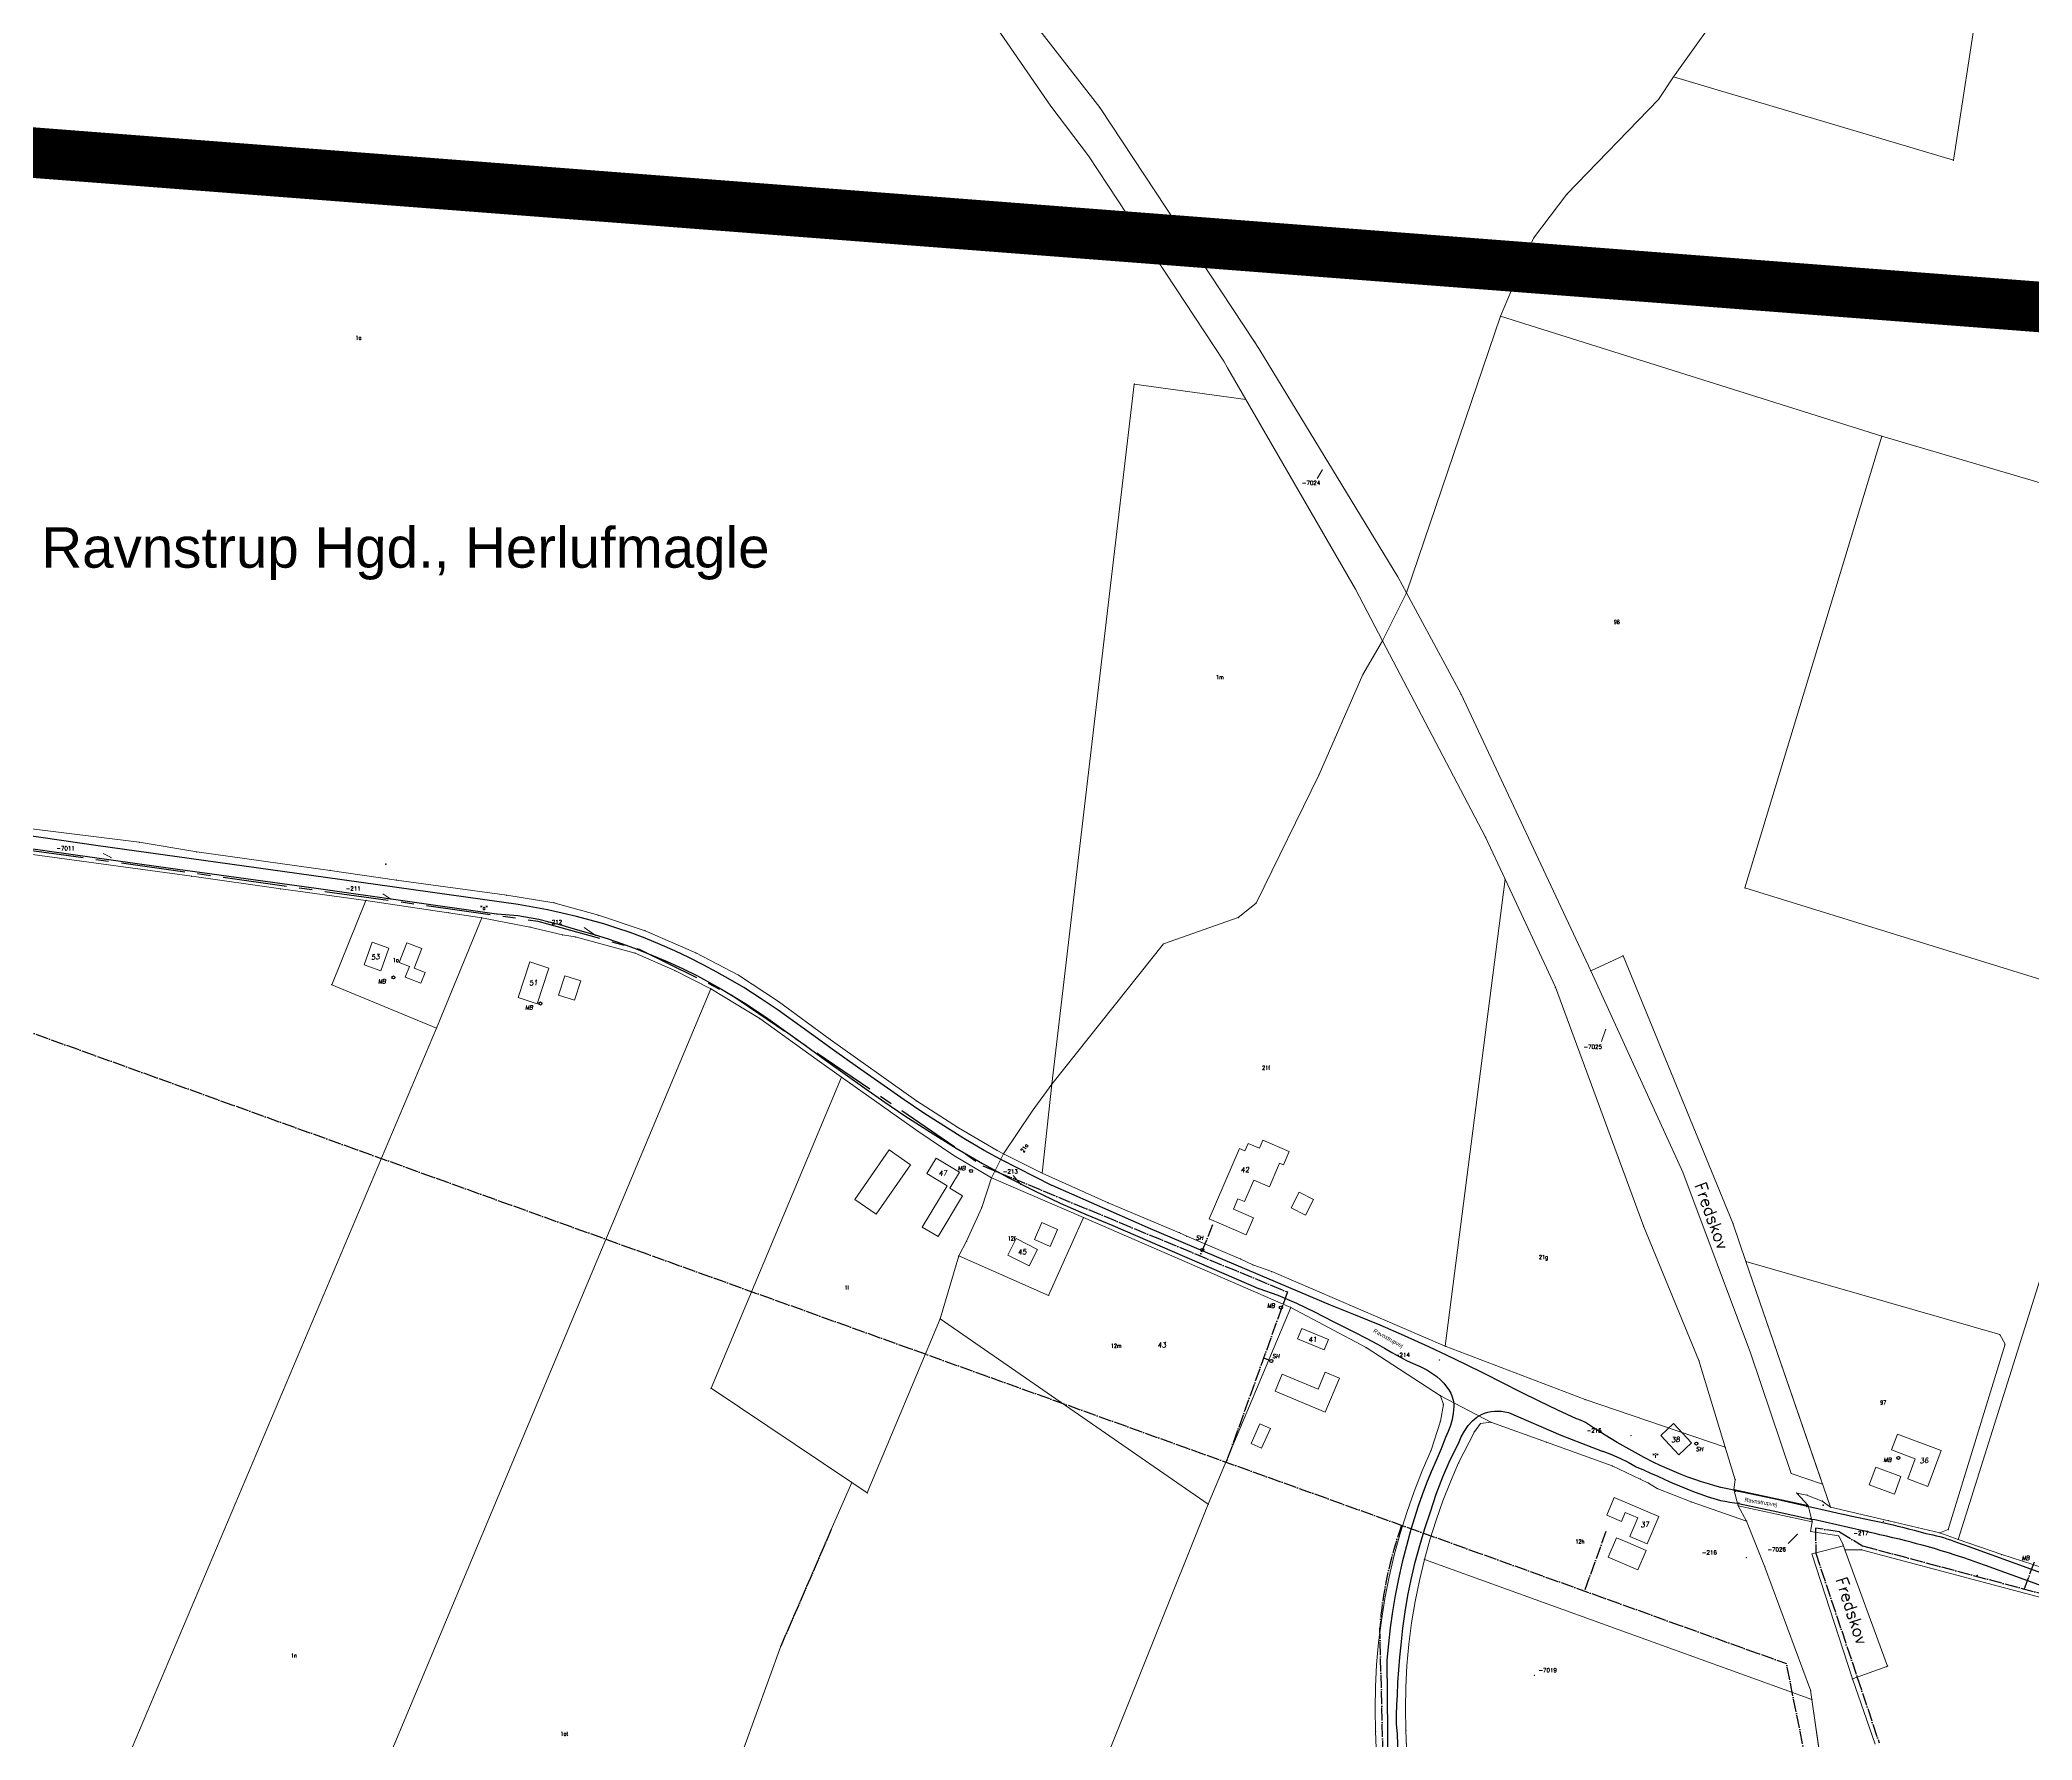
# Model space of a CAD drawing. Header units: millimetres. Extents: x 672113 to 680957, y 6130092 to 6137781.
# Drawn here: x 673196 to 674182, y 6133718 to 6134560 of the extents above; entities that cross this region are included whole.
import ezdxf

# ---------------------------------------------------------------- set-up
doc = ezdxf.new("R2010")
doc.units = ezdxf.units.MM
doc.header["$LTSCALE"] = 0.5
doc.linetypes.add('CENTERX2', pattern=[101.6, 63.5, -12.7, 12.7, -12.7])
doc.linetypes.add('VVS3', pattern=[16, 12.8, -1.6, 0, -1.6])
for name, color, linetype, lineweight in [('ADMN_GR', 1, 'Continuous', 5), ('bygning', 1, 'Continuous', 5), ('FREDSKOV', 1, 'Continuous', 5), ('FRSKOV_L', 1, 'Continuous', 5), ('MILJOE', 1, 'Continuous', 5), ('OPTAGETVEJ', 1, 'Continuous', 5), ('skel', 142, 'Continuous', 5), ('SKELKREDS', 1, 'Continuous', 5), ('SKELPKT', 1, 'Continuous', 5), ('SKOV_TEKST', 1, 'Continuous', 5), ('SL-Målebrønd', 70, 'Continuous', 30)]:
    doc.layers.add(name, color=color, linetype=linetype, lineweight=lineweight)
for name, color, linetype, lineweight, plot in [('FIKS_PILE', 9, 'Continuous', 5, False), ('FIKS_TEKST', 6, 'Continuous', 5, False), ('FIKSPUNKT', 1, 'Continuous', 5, False)]:
    doc.layers.add(name, color=color, linetype=linetype, lineweight=lineweight, plot=plot)
for name, color, linetype in [('Forsyningsområde', 100, 'Continuous'), ('Husnr', 3, 'Continuous'), ('MATRNR', 12, 'Continuous'), ('SL-Hovedvandledninger', 6, 'CENTERX2'), ('Spildevand', 2, 'Continuous'), ('Tekst-stor', 7, 'Continuous'), ('TF_V_---_Stikledning', 150, 'VVS3'), ('TF_V_---_Tekst', 1, 'Continuous'), ('Vej', 7, 'Continuous'), ('Vejnavn', 9, 'Continuous')]:
    doc.layers.add(name, color=color, linetype=linetype)
doc.styles.add('Ariel', font='arial.ttf')
doc.styles.add('ROMANS', font='ROMANS')
doc.styles.get("Standard").update_dxf_attribs({"font": 'romans.shx', "width": 0.75})

# ---------------------------------------------------------------- blocks, each defined once
blk = doc.blocks.new('270554_270554.DWG_FMEBLOCK56')
at = {"layer": 'FIKS_PILE', "color": 6}
blk.add_line((-2.24, -2.16), (2.24, 2.16), dxfattribs=at)
blk = doc.blocks.new('270554_270554.DWG_FMEBLOCK65')
at = {"layer": 'FIKS_PILE', "color": 6}
blk.add_line((-1.84, 2.16), (1.84, -2.16), dxfattribs=at)
blk = doc.blocks.new('270554_270554.DWG_FMEBLOCK66')
at = {"layer": 'FIKS_PILE', "color": 6}
blk.add_line((-0.98, -2.92), (0.98, 2.92), dxfattribs=at)
blk = doc.blocks.new('270556_270556.DWG_FMEBLOCK5')
at = {"layer": 'FIKS_PILE', "color": 6}
blk.add_line((-2.72, 1.96), (2.72, -1.96), dxfattribs=at)
blk = doc.blocks.new('270556_270556.DWG_FMEBLOCK6')
at = {"layer": 'FIKS_PILE', "color": 6}
blk.add_line((-1.98, 1.29), (1.98, -1.29), dxfattribs=at)
blk = doc.blocks.new('270556_270556.DWG_FMEBLOCK7')
at = {"layer": 'FIKS_PILE', "color": 6}
blk.add_line((-1.19, -2.12), (1.19, 2.12), dxfattribs=at)
blk = doc.blocks.new('270556_270556.DWG_FMEBLOCK10')
at = {"layer": 'FIKS_PILE', "color": 6}
blk.add_line((-1.98, 0.98), (1.98, -0.98), dxfattribs=at)

msp = doc.modelspace()

# ---------------------------------------------------------------- linework, layer by layer
at = {"layer": 'ADMN_GR', "color": 220}
for p, q in [((674004.4, 6134541.43), (674045.36, 6134598.9)), ((674004.4, 6134541.43), (674045.36, 6134598.9)), ((673996.9, 6134530.08), (674004.4, 6134541.43)), ((673996.9, 6134530.08), (674004.4, 6134541.43)), ((673951.6, 6134483.29), (673996.9, 6134530.08)), ((673951.6, 6134483.29), (673996.9, 6134530.08)), ((673935.14, 6134461.47), (673951.6, 6134483.29)), ((673935.14, 6134461.47), (673951.6, 6134483.29)), ((673918.82, 6134422.91), (673935.14, 6134461.47)), ((673918.82, 6134422.91), (673935.14, 6134461.47)), ((673872.19, 6134286.03), (673918.82, 6134422.91)), ((673872.19, 6134286.03), (673918.82, 6134422.91)), ((673860.44, 6134262.23), (673872.19, 6134286.03)), ((673860.44, 6134262.23), (673872.19, 6134286.03)), ((673850.68, 6134245.59), (673860.44, 6134262.23)), ((673850.68, 6134245.59), (673860.44, 6134262.23)), ((673828.96, 6134196.12), (673850.68, 6134245.59)), ((673828.96, 6134196.12), (673850.68, 6134245.59)), ((673797.85, 6134132.51), (673828.96, 6134196.12)), ((673797.85, 6134132.51), (673828.96, 6134196.12)), ((673789, 6134125.37), (673797.85, 6134132.51)), ((673789, 6134125.37), (673797.85, 6134132.51)), ((673751.99, 6134112.33), (673789, 6134125.37)), ((673751.99, 6134112.33), (673789, 6134125.37)), ((673696.72, 6134043.02), (673751.99, 6134112.33)), ((673696.72, 6134043.02), (673751.99, 6134112.33)), ((673687.02, 6134029.5), (673696.72, 6134043.02)), ((673687.02, 6134029.5), (673696.72, 6134043.02)), ((673672.91, 6134008.52), (673687.02, 6134029.5)), ((673672.91, 6134008.52), (673687.02, 6134029.5)), ((673666.93, 6133996.6), (673672.91, 6134008.52)), ((673666.93, 6133996.6), (673672.91, 6134008.52)), ((673662.13, 6133981.93), (673666.93, 6133996.6)), ((673662.13, 6133981.93), (673666.93, 6133996.6)), ((673662.13, 6133981.93), (673654.58, 6133965.2)), ((673662.13, 6133981.93), (673654.58, 6133965.2)), ((673654.58, 6133965.2), (673650.75, 6133957.98)), ((673654.58, 6133965.2), (673650.75, 6133957.98)), ((673650.75, 6133957.98), (673641.51, 6133926.79)), ((673650.75, 6133957.98), (673641.51, 6133926.79)), ((673605.45, 6133840.66), (673641.51, 6133926.79)), ((673605.45, 6133840.66), (673641.51, 6133926.79)), ((673587.65, 6133822.52), (673597.76, 6133845.82)), ((673587.65, 6133822.52), (673597.76, 6133845.82)), ((673597.76, 6133845.82), (673605.45, 6133840.66)), ((673597.76, 6133845.82), (673605.45, 6133840.66)), ((673587.65, 6133822.52), (673562.66, 6133764.86)), ((673562.66, 6133764.86), (673510.55, 6133621.23)), ((673562.66, 6133764.86), (673510.55, 6133621.23))]:
    msp.add_line(p, q, dxfattribs=at)
at = {"layer": 'bygning'}
for points in [[(673368.74, 6134110.28, 36.08), (673360.57, 6134113.15, 35.95), (673356.61, 6134101.91, 35.93), (673364.78, 6134099.03, 35.93)], [(673377.75, 6134112.94, 35.04), (673373.92, 6134103.18, 35.04), (673378.96, 6134101.2, 36.94), (673376.89, 6134095.92, 35.25), (673384.61, 6134092.89, 35.29), (673386.71, 6134098.25, 35.32), (673381.38, 6134100.35, 35.29), (673385.18, 6134110.02, 35.32)], [(673447.93, 6134100.3, 34.74), (673438.52, 6134103.4, 34.84), (673432.71, 6134085.78, 34.31), (673442.12, 6134082.68, 34.36)], [(673463.79, 6134094.03, 34.59), (673455.87, 6134096.59, 34.59), (673452.78, 6134087.02, 34.59), (673460.7, 6134084.46, 34.59)], [(673792.25, 6134009.94, 33.3), (673789.61, 6134011.07, 33.35), (673774.66, 6133976.3, 34.13), (673792.92, 6133968.45, 33.7), (673796.51, 6133976.8, 33.73), (673786.62, 6133981.05, 33.7), (673788.85, 6133986.23, 34.11), (673792.06, 6133984.85, 34.11), (673796.64, 6133995.51, 33.98), (673804.41, 6133992.17, 33.02), (673808.96, 6134002.76, 33.02), (673809.42, 6134003.83, 32.88), (673811.32, 6134003.01, 32.07), (673814.16, 6134009.62, 31.68), (673801.2, 6134015.19, 36.32), (673799.5, 6134011.24, 36.32), (673793.85, 6134013.66, 33.3)], [(673616.26, 6134010.43, 33.62), (673599.28, 6133985.95, 33.6), (673609.95, 6133978.55, 33.17), (673626.93, 6134003.03, 33.37)], [(673639.51, 6134006.35, 33.65), (673634.91, 6133998.69, 33.5), (673644.95, 6133992.67, 33.52), (673632.67, 6133972.22, 33.12), (673640.51, 6133967.51, 32.59), (673652.64, 6133987.71, 33.17), (673646.38, 6133991.47, 33.7), (673651.12, 6133999.38, 33.65)], [(673819.17, 6133989.49, 32.92), (673815.18, 6133981.67, 32.64), (673822.25, 6133978.05, 32.71), (673826.25, 6133985.87, 32.99)], [(673691.89, 6133974.45, 33.78), (673688.2, 6133966.03, 33.47), (673695.9, 6133962.66, 33.3), (673699.59, 6133971.07, 33.35)], [(673689.69, 6133961.21, 33.19), (673679.17, 6133966.57, 33.19), (673674.99, 6133958.37, 33.19), (673685.5, 6133953.01, 33.27)], [(673820.48, 6133922.05, 31.42), (673818.34, 6133916.91, 31.8), (673831.59, 6133911.41, 31.83), (673833.72, 6133916.55, 31.75)], [(673807.3, 6133890.97, 31.8), (673832.08, 6133880.7, 32.41), (673839.03, 6133897.47, 32.36), (673832, 6133900.39, 32.43), (673828.55, 6133892.07, 31.8), (673810.8, 6133899.42, 31.9)], [(673799.71, 6133874.82, 30.92), (673795.4, 6133865.11, 30.92), (673800.58, 6133862.82, 30.92), (673804.88, 6133872.53, 30.92)], [(673998.04, 6133869.09, 35.85), (674007.01, 6133859.58, 35.88), (674013.26, 6133865.47, 35.45), (674004.28, 6133874.98, 35.45)], [(674115.13, 6133869.81, 40.06), (674112.18, 6133861.98, 40.11), (674123.94, 6133857.55, 40.11), (674120.19, 6133847.58, 40.11), (674130.09, 6133843.85, 40.11), (674136.79, 6133861.66, 40.09)], [(674116.86, 6133848.77, 39.99), (674104.43, 6133853.42, 39.99), (674101.16, 6133844.67, 39.99), (674113.59, 6133840.03, 39.99)], [(673991.35, 6133815.42, 35.37), (673997.11, 6133828.94, 34.41), (673975.01, 6133838.37, 34.11), (673971.31, 6133829.7, 34.11), (673978.6, 6133826.59, 34.46), (673980.49, 6133831, 34.43), (673986.63, 6133828.38, 34.84), (673982.68, 6133819.12, 35.07), (673990.15, 6133815.93, 35.04)], [(673976.07, 6133818.47, 33.57), (673972.03, 6133808.95, 33.85), (673986.73, 6133802.7, 33.85), (673990.77, 6133812.22, 33.88), (673981.67, 6133816.09, 33.69)]]:
    msp.add_polyline3d(points, close=True, dxfattribs=at)
at = {"layer": 'FIKSPUNKT', "color": 6}
for p in [(673830.53, 6134346.87), (673231.39, 6134155.03), (673369.76, 6134134.49), (673470.9, 6134116.6), (673970.7, 6134069.91), (673681.36, 6133993.4), (673888.52, 6133906.46), (673983.35, 6133868.96), (674108.1, 6133826.58), (674065.54, 6133820.12), (674040.36, 6133808.67), (673935.53, 6133750.43)]:
    msp.add_point(p, dxfattribs=at)
at = {"layer": 'Forsyningsområde', "const_width": 25}
msp.add_lwpolyline([(674679.84, 6134389.47), (672918.25, 6134525), (672753.93, 6134157.94), (672698.18, 6133883.52), (672849.97, 6133812.33), (672910.38, 6133744.24), (672928.95, 6133610.69), (672846.86, 6133409.5), (672888.78, 6133246.36), (672930.6, 6133048.27), (673022.1, 6132846.66), (673099.55, 6132814.16), (673115.04, 6132707.37), (673353.1, 6132593.77), (673326.89, 6132673.72), (673357.24, 6132735.75), (673444.15, 6132717.83), (673525.54, 6132632.36), (673607.7, 6132450.06), (673691.7, 6132163.27), (673710.95, 6132100.31), (673875.47, 6132165.02), (673980.48, 6132210.48), (674229, 6132096.81)], dxfattribs=at)
at = {"layer": 'FREDSKOV', "color": 7}
for points in [[(673979.36, 6134106.5), (673963.41, 6134099.04), (674008.92, 6133999.44), (674042.5, 6133909.96), (674062.58, 6133850.27), (674078.09, 6133845.06), (674040.19, 6133955.27), (674033.73, 6133974.12)], [(674088.44, 6133814.49), (674072.69, 6133810.48), (674092.81, 6133748.63), (674109.79, 6133754.74), (674110.26, 6133755.01), (674089.12, 6133812.58)]]:
    msp.add_lwpolyline(points, close=True, dxfattribs=at)
at = {"layer": 'FRSKOV_L', "color": 64, "true_color": 0x5fa000}
for p, q in [((673979.36, 6134106.5), (673963.41, 6134099.04)), ((674033.73, 6133974.12), (673979.36, 6134106.5)), ((673963.41, 6134099.04), (674008.92, 6133999.44)), ((674008.92, 6133999.44), (674042.5, 6133909.96)), ((674040.19, 6133955.27), (674033.73, 6133974.12)), ((674078.09, 6133845.06), (674040.19, 6133955.27)), ((674042.5, 6133909.96), (674062.58, 6133850.27)), ((674062.58, 6133850.27), (674078.09, 6133845.06)), ((674088.44, 6133814.49), (674072.69, 6133810.48)), ((674072.69, 6133810.48), (674092.81, 6133748.63)), ((674089.12, 6133812.58), (674088.44, 6133814.49)), ((674110.26, 6133755.01), (674089.12, 6133812.58)), ((674092.81, 6133748.63), (674109.79, 6133754.74)), ((674109.79, 6133754.74), (674110.26, 6133755.01))]:
    msp.add_line(p, q, dxfattribs=at)
at = {"layer": 'MILJOE', "color": 7}
msp.add_lwpolyline([(673871.93, 6133723.26), (673875.95, 6133617.04), (674099.16, 6133625.47), (674079.74, 6133689.78), (674072.82, 6133738.46), (673881.08, 6133807.77), (673878.6, 6133797.4), (673876.49, 6133786.95), (673874.76, 6133776.43), (673873.42, 6133765.85), (673872.46, 6133755.23), (673871.9, 6133744.58), (673871.72, 6133733.92)], close=True, dxfattribs=at)
at = {"layer": 'OPTAGETVEJ', "color": 8}
for p, q in [((674070.87, 6133834.47), (674034.24, 6133842.4)), ((674072.99, 6133826.35), (674036.38, 6133834.31))]:
    msp.add_line(p, q, dxfattribs=at)
at = {"layer": 'skel', "color": 40}
for p, q in [((674142.78, 6134500.06), (674161.16, 6134618.42)), ((673679.86, 6134578.47), (673720.48, 6134526.16)), ((673696.29, 6134526.84), (673662.9, 6134575.2)), ((674004.4, 6134541.43), (674142.78, 6134500.06)), ((673714.86, 6134502.28), (673696.29, 6134526.84)), ((673720.48, 6134526.16), (673797.06, 6134410.28)), ((673781.84, 6134400.72), (673714.86, 6134502.28)), ((673918.82, 6134422.91), (674107.43, 6134363.54)), ((673797.06, 6134410.28), (673799.16, 6134406.95)), ((673783.72, 6134397.35), (673781.84, 6134400.72)), ((673799.16, 6134406.95), (673867.89, 6134294)), ((673737.52, 6134389.33), (673696.72, 6134043.02)), ((673792.77, 6134381.69), (673737.52, 6134389.33)), ((673792.77, 6134381.69), (673783.72, 6134397.35)), ((673847.04, 6134287.8), (673792.77, 6134381.69)), ((674039.67, 6134140.08), (674107.43, 6134363.54)), ((674107.43, 6134363.54), (674375.85, 6134284.36)), ((673867.89, 6134294), (673872.19, 6134286.03)), ((673860.44, 6134262.23), (673847.04, 6134287.8)), ((673899.21, 6134235.83), (673872.19, 6134286.03)), ((673911.36, 6134165.12), (673860.44, 6134262.23)), ((673963.41, 6134099.04), (673899.21, 6134235.83)), ((673245.33, 6134162.66), (673188.01, 6134169.81)), ((673273.78, 6134157.88), (673245.33, 6134162.66)), ((673920.99, 6134144.45), (673911.36, 6134165.12)), ((673161.41, 6134160.87), (673271.29, 6134145.82)), ((673339.75, 6134148.7), (673273.78, 6134157.88)), ((673271.29, 6134145.82), (673315.3, 6134139.59)), ((673339.75, 6134148.7), (673372.55, 6134143.95)), ((673372.55, 6134143.95), (673427.16, 6134136.43)), ((673891.38, 6133913.23), (673920.99, 6134144.45)), ((673945.94, 6134090.86), (673920.99, 6134144.45)), ((673315.3, 6134139.59), (673357.46, 6134133.84)), ((673357.46, 6134133.84), (673340.58, 6134092.11)), ((673398.37, 6134127.76), (673357.46, 6134133.84)), ((673427.16, 6134136.43), (673450.43, 6134132.72)), ((673450.43, 6134132.72), (673472.44, 6134126.49)), ((674228.14, 6134081.57), (674039.67, 6134140.08)), ((673414.76, 6134125.26), (673392.4, 6134070.68)), ((673414.76, 6134125.26), (673398.37, 6134127.76)), ((673438.58, 6134120.64), (673414.76, 6134125.26)), ((673495.56, 6134118.85), (673472.44, 6134126.49)), ((673454.78, 6134116.82), (673438.58, 6134120.64)), ((673460.99, 6134115.82), (673454.78, 6134116.82)), ((673490.6, 6134107.79), (673460.99, 6134115.82)), ((673520.72, 6134107.88), (673495.56, 6134118.85)), ((673510.33, 6134099.14), (673490.6, 6134107.79)), ((673541.75, 6134096.9), (673520.72, 6134107.88)), ((673979.36, 6134106.5), (673963.41, 6134099.04)), ((674033.73, 6133974.12), (673979.36, 6134106.5)), ((673528.02, 6134090.17), (673510.33, 6134099.14)), ((673561.52, 6134083.77), (673541.75, 6134096.9)), ((673528.02, 6134090.17), (673279.67, 6133497)), ((673392.4, 6134070.68), (673340.58, 6134092.11)), ((673552.25, 6134075.35), (673528.02, 6134090.17)), ((673587.16, 6134065.11), (673561.52, 6134083.77)), ((673989.6, 6133972.41), (673945.94, 6134090.86)), ((673580.72, 6134054.92), (673552.25, 6134075.35)), ((674145.15, 6133817.68), (674228.14, 6134081.57)), ((673201.46, 6133619.38), (673392.4, 6134070.68)), ((673629.8, 6134034.64), (673587.16, 6134065.11)), ((673592.66, 6134046.47), (673580.72, 6134054.92)), ((673592.66, 6134046.47), (673528.2, 6133892.52)), ((673630.54, 6134019.67), (673592.66, 6134046.47)), ((673691.95, 6133998.98), (673696.72, 6134043.02)), ((673650.68, 6134021.32), (673629.8, 6134034.64)), ((673648.28, 6134007.72), (673630.54, 6134019.67)), ((673669.68, 6134010.14), (673650.68, 6134021.32)), ((673666.93, 6133996.6), (673648.28, 6134007.72)), ((673672.91, 6134008.52), (673669.68, 6134010.14)), ((673691.95, 6133998.98), (673672.91, 6134008.52)), ((673666.93, 6133996.6), (673712.51, 6133976.9)), ((673724.59, 6133984.25), (673691.95, 6133998.98)), ((673759.99, 6133969.4), (673724.59, 6133984.25)), ((673695.17, 6133938.38), (673712.51, 6133976.9)), ((673712.51, 6133976.9), (673814.98, 6133932.44)), ((674040.19, 6133955.27), (674033.73, 6133974.12)), ((673763.51, 6133967.7), (673759.99, 6133969.4)), ((673790.26, 6133956.37), (673763.51, 6133967.7)), ((674016.87, 6133906.15), (673989.6, 6133972.41)), ((673650.75, 6133957.98), (673695.17, 6133938.38)), ((673796.27, 6133953.52), (673790.26, 6133956.37)), ((674040.19, 6133955.27), (674165.7, 6133919.02)), ((674082.03, 6133833.6), (674040.19, 6133955.27)), ((673805.57, 6133950.22), (673796.27, 6133953.52)), ((673891.38, 6133913.23), (673805.57, 6133950.22)), ((673641.51, 6133926.79), (673774.2, 6133835.12)), ((673814.98, 6133932.44), (673774.2, 6133835.12)), ((673814.98, 6133932.44), (673852.26, 6133912.63)), ((674165.7, 6133919.02), (674168.39, 6133914.24)), ((673852.26, 6133912.63), (673889.12, 6133888.74)), ((673891.38, 6133913.23), (673960.65, 6133886.84)), ((674029.96, 6133863.29), (674016.87, 6133906.15)), ((674168.39, 6133914.24), (674140.24, 6133822.57)), ((673528.2, 6133892.52), (673597.76, 6133845.82)), ((673914.02, 6133875.68), (673889.12, 6133888.74)), ((673889.12, 6133888.74), (673890.5, 6133884.51)), ((674029.96, 6133863.29), (673960.65, 6133886.84)), ((673889.01, 6133876.13), (673884.38, 6133861.77)), ((673890.5, 6133884.51), (673889.01, 6133876.13)), ((673914.02, 6133875.68), (673908.79, 6133874.98)), ((673941.51, 6133865.76), (673914.02, 6133875.68)), ((673905.87, 6133870.92), (673898.04, 6133855.56)), ((673908.79, 6133874.98), (673905.87, 6133870.92)), ((673974.01, 6133854.02), (673941.51, 6133865.76)), ((674034.89, 6133847.22), (674029.96, 6133863.29)), ((673987.9, 6133847.51), (673974.01, 6133854.02)), ((673992.03, 6133845.57), (673987.9, 6133847.51)), ((674034.89, 6133847.22), (674034.24, 6133842.4)), ((673996.31, 6133842.83), (673992.03, 6133845.57)), ((674013.11, 6133836.21), (673996.31, 6133842.83)), ((674040.48, 6133826.73), (674013.11, 6133836.21)), ((674034.24, 6133842.4), (674036.38, 6133834.31)), ((674070.34, 6133839.6), (674065.31, 6133840.63)), ((674065.31, 6133840.63), (674070.87, 6133834.47)), ((674077.92, 6133836.64), (674070.34, 6133839.6)), ((674082.03, 6133833.6), (674077.92, 6133836.64)), ((673774.2, 6133835.12), (673674.97, 6133587.77)), ((674036.38, 6133834.31), (674040.48, 6133826.73)), ((674040.48, 6133826.73), (674049.43, 6133804.38)), ((674070.87, 6133834.47), (674072.99, 6133826.35)), ((674072.99, 6133826.35), (674072.13, 6133821.68)), ((674110.78, 6133826.92), (674082.03, 6133833.6)), ((674136.13, 6133820.93), (674110.78, 6133826.92)), ((674072.13, 6133821.68), (674086.05, 6133819.45)), ((674086.05, 6133819.45), (674088.16, 6133815.29)), ((674140.24, 6133822.57), (674136.13, 6133820.93)), ((674145.15, 6133817.68), (674136.13, 6133820.93)), ((674145.15, 6133817.68), (674166.76, 6133810.2)), ((673881.08, 6133807.77), (674072.82, 6133738.46)), ((674088.16, 6133815.29), (674089.12, 6133812.58)), ((674097.35, 6133812.54), (674089.12, 6133812.58)), ((674089.12, 6133812.58), (674110.26, 6133755.01)), ((674202.22, 6133784.59), (674097.35, 6133812.54)), ((674166.76, 6133810.2), (674204.41, 6133798.11)), ((674072.18, 6133743.01), (674049.43, 6133804.38)), ((674109.79, 6133754.74), (674092.81, 6133748.63)), ((674092.81, 6133748.63), (674104.16, 6133716.44)), ((674110.26, 6133755.01), (674109.79, 6133754.74)), ((674072.82, 6133738.46), (674072.18, 6133743.01)), ((674079.74, 6133689.78), (674072.82, 6133738.46)), ((673864.62, 6133519.88), (673856.96, 6133722.73)), ((673871.93, 6133723.26), (673875.95, 6133617.04))]:
    msp.add_line(p, q, dxfattribs=at)
for points in [[(673884.38, 6133861.77), (673880.01, 6133851.68), (673875.99, 6133841.44), (673872.35, 6133831.06), (673869.07, 6133820.56), (673866.18, 6133809.95), (673863.67, 6133799.24), (673861.54, 6133788.45), (673859.8, 6133777.58), (673858.44, 6133766.67), (673857.48, 6133755.71), (673856.92, 6133744.73), (673856.74, 6133733.73), (673856.96, 6133722.73)], [(673881.08, 6133807.77), (673883.81, 6133817.55), (673886.87, 6133827.23), (673890.26, 6133836.8), (673893.99, 6133846.25), (673898.04, 6133855.56)], [(673871.93, 6133723.26), (673871.72, 6133733.92), (673871.9, 6133744.58), (673872.46, 6133755.23), (673873.42, 6133765.85), (673874.76, 6133776.43), (673876.49, 6133786.95), (673878.6, 6133797.4), (673881.08, 6133807.77)]]:
    msp.add_lwpolyline(points, dxfattribs=at)
at = {"layer": 'SKELKREDS', "color": 250, "true_color": 0x333333}
for p in [(673245.33, 6134162.66), (673273.78, 6134157.88), (673271.29, 6134145.82), (673339.75, 6134148.7), (673372.55, 6134143.95), (673315.3, 6134139.59), (673357.46, 6134133.84), (673427.16, 6134136.43), (673450.43, 6134132.72), (673398.37, 6134127.76), (673414.76, 6134125.26), (673472.44, 6134126.49), (673438.58, 6134120.64), (673454.78, 6134116.82), (673460.99, 6134115.82), (673495.56, 6134118.85), (673490.6, 6134107.79), (673520.72, 6134107.88), (673510.33, 6134099.14), (673541.75, 6134096.9), (673528.02, 6134090.17), (673561.52, 6134083.77), (673552.25, 6134075.35), (673587.16, 6134065.11), (673580.72, 6134054.92), (673592.66, 6134046.47), (673629.8, 6134034.64), (673630.54, 6134019.67), (673650.68, 6134021.32), (673648.28, 6134007.72), (673669.68, 6134010.14), (673666.93, 6133996.6), (673666.93, 6133996.6), (673691.95, 6133998.98), (673724.59, 6133984.25), (673662.13, 6133981.93), (673662.13, 6133981.93), (673712.51, 6133976.9), (673654.58, 6133965.2), (673654.58, 6133965.2), (673759.99, 6133969.4), (673763.51, 6133967.7), (673650.75, 6133957.98), (673650.75, 6133957.98), (673790.26, 6133956.37), (673796.27, 6133953.52), (673805.57, 6133950.22), (673695.17, 6133938.38), (673641.51, 6133926.79), (673641.51, 6133926.79), (673814.98, 6133932.44), (673852.26, 6133912.63), (673891.38, 6133913.23), (673528.2, 6133892.52), (673889.12, 6133888.74), (673960.65, 6133886.84), (673889.01, 6133876.13), (673890.5, 6133884.51), (673914.02, 6133875.68), (673905.87, 6133870.92), (673908.79, 6133874.98), (673941.51, 6133865.76), (673884.38, 6133861.77), (674029.96, 6133863.29), (673898.04, 6133855.56), (673974.01, 6133854.02), (673987.9, 6133847.51), (673605.45, 6133840.66), (673605.45, 6133840.66), (673992.03, 6133845.57), (673996.31, 6133842.83), (674013.11, 6133836.21), (673774.2, 6133835.12), (674110.78, 6133826.92), (674136.13, 6133820.93), (674145.15, 6133817.68), (673881.08, 6133807.77), (674097.35, 6133812.54), (674166.76, 6133810.2), (674049.43, 6133804.38), (674072.18, 6133743.01), (674072.82, 6133738.46), (673856.96, 6133722.73), (673871.93, 6133723.26)]:
    msp.add_point(p, dxfattribs=at)
at = {"layer": 'SKELPKT', "color": 253, "true_color": 0x999999}
for p in [(674004.4, 6134541.43), (674004.4, 6134541.43), (673996.9, 6134530.08), (673996.9, 6134530.08), (674142.78, 6134500.06), (673951.6, 6134483.29), (673951.6, 6134483.29), (673935.14, 6134461.47), (673935.14, 6134461.47), (673918.82, 6134422.91), (673918.82, 6134422.91), (673737.52, 6134389.33), (673792.77, 6134381.69), (674107.43, 6134363.54), (673872.19, 6134286.03), (673872.19, 6134286.03), (673860.44, 6134262.23), (673860.44, 6134262.23), (673850.68, 6134245.59), (673850.68, 6134245.59), (673828.96, 6134196.12), (673828.96, 6134196.12), (673920.99, 6134144.45), (673797.85, 6134132.51), (673797.85, 6134132.51), (674039.67, 6134140.08), (673789, 6134125.37), (673789, 6134125.37), (673751.99, 6134112.33), (673751.99, 6134112.33), (673340.58, 6134092.11), (673392.4, 6134070.68), (673696.72, 6134043.02), (673696.72, 6134043.02), (673687.02, 6134029.5), (673687.02, 6134029.5), (673672.91, 6134008.52), (673672.91, 6134008.52), (674165.7, 6133919.02), (674168.39, 6133914.24), (673597.76, 6133845.82), (673597.76, 6133845.82), (673587.65, 6133822.52), (673587.65, 6133822.52), (674140.24, 6133822.57), (673562.66, 6133764.86), (673562.66, 6133764.86)]:
    msp.add_point(p, dxfattribs=at)
at = {"layer": 'SKELPKT', "color": 250, "true_color": 0x333333}
for p in [(673696.29, 6134526.84), (673720.48, 6134526.16), (673714.86, 6134502.28), (673797.06, 6134410.28), (673781.84, 6134400.72), (673799.16, 6134406.95), (673783.72, 6134397.35), (673867.89, 6134294), (673847.04, 6134287.8), (673899.21, 6134235.83), (673911.36, 6134165.12), (673979.36, 6134106.5), (673963.41, 6134099.04), (673945.94, 6134090.86), (674033.73, 6133974.12), (673989.6, 6133972.41), (674040.19, 6133955.27), (674016.87, 6133906.15), (674034.89, 6133847.22), (674034.24, 6133842.4), (674065.31, 6133840.63), (674070.34, 6133839.6), (674077.92, 6133836.64), (674036.38, 6133834.31), (674040.48, 6133826.73), (674070.87, 6133834.47), (674072.99, 6133826.35), (674082.03, 6133833.6), (674072.13, 6133821.68), (674086.05, 6133819.45), (674088.16, 6133815.29), (674089.12, 6133812.58), (674092.81, 6133748.63), (674109.79, 6133754.74), (674110.26, 6133755.01)]:
    msp.add_point(p, dxfattribs=at)
at = {"layer": 'SL-Hovedvandledninger'}
for p, q in [((673186.15, 6134159.44), (673442.45, 6134123.63)), ((673442.45, 6134123.63), (673492.56, 6134109.73)), ((673492.56, 6134109.73), (673538.53, 6134087)), ((673538.53, 6134087), (673662.6, 6134002.55))]:
    msp.add_line(p, q, dxfattribs=at)
at = {"layer": 'SL-Målebrønd'}
for centre in [(673371.08, 6134095.75, 46.76), (673443.78, 6134082.85, 46.76), (673656.86, 6133999.99, 80.42), (673771.22, 6133960.91, 34.07), (673810.07, 6133932.39), (673805.4, 6133905.99, 31.9), (674015.66, 6133865.11, 35.45), (674115.57, 6133858.03, 40.11)]:
    msp.add_circle(centre, 0.75, dxfattribs=at)
at = {"layer": 'Spildevand'}
for p in [(674034.97, 6133841.52), (674036.72, 6133835.55), (674070.35, 6133833.99), (674072.16, 6133827.81), (674078.33, 6133834.6)]:
    msp.add_point(p, dxfattribs=at)
at = {"layer": 'TF_V_---_Stikledning'}
for p, q in [((673662.6, 6134002.55), (673813.32, 6133940.12)), ((673776.33, 6133973.27), (673770.05, 6133958.11)), ((673813.32, 6133940.12), (673783.04, 6133855.89)), ((673804.72, 6133906.29), (673801.57, 6133907.42)), ((673587.65, 6133822.52), (673562.66, 6133764.86)), ((673970.91, 6133821.65), (673960.3, 6133792.15)), ((674072.49, 6133823.65), (674072.45, 6133823.66)), ((674074.63, 6133823.32), (674074.69, 6133810.81)), ((674086.37, 6133821.42), (674074.63, 6133823.31)), ((674086.37, 6133821.42), (674097.86, 6133814.48)), ((674074.69, 6133810.81), (674106.06, 6133717.08)), ((674182.79, 6133806.46), (674177.74, 6133793.18)), ((673866.5, 6133485.13), (673859.03, 6133773.81)), ((674115.67, 6133478.18), (674060.25, 6133756.22))]:
    msp.add_line(p, q, dxfattribs=at)
for points in [[(672292.31, 6133837.89), (672598.02, 6133995.56), (673019.63, 6134012.87), (673072.14, 6134111.51), (674060.25, 6133756.22)], [(674097.86, 6133814.48), (674202.81, 6133786.5), (674303.42, 6133750.39)]]:
    msp.add_lwpolyline(points, dxfattribs=at)
msp.add_arc((674050.52, 6133759.77), 192, 160.23789, 175.80696, dxfattribs=at)
at = {"layer": 'Vej', "linetype": 'Continuous'}
for points in [[(673432.71, 6134131.78), (673337.44, 6134145.19), (673223.92, 6134161.02), (673161.41, 6134170.05)], [(673166.84, 6134163.01), (673254.78, 6134150.72), (673332.92, 6134139.87), (673422.07, 6134127.29)], [(673696.95, 6133992.76), (673696.71, 6133992.86), (673688.3, 6133997.04), (673679.93, 6134001.3), (673671.62, 6134005.61), (673663.35, 6134010.05), (673653.27, 6134016.05), (673643.28, 6134022.25), (673633.48, 6134028.65), (673623.72, 6134035.21), (673612.16, 6134043.21), (673600.69, 6134051.32), (673589.27, 6134059.48), (673577.84, 6134067.65), (673569.64, 6134073.65), (673561.34, 6134079.51), (673552.95, 6134085.22), (673544.47, 6134090.7), (673537.84, 6134094.62), (673531.13, 6134098.37), (673524.32, 6134101.97), (673517.46, 6134105.39), (673510.27, 6134108.84), (673503.04, 6134112.08), (673495.66, 6134115.12), (673488.24, 6134117.95), (673481.65, 6134120.18), (673475.07, 6134122.25), (673468.39, 6134124.15), (673461.66, 6134125.9), (673454.46, 6134127.6), (673447.25, 6134129.18), (673440.01, 6134130.56), (673432.71, 6134131.78)], [(673422.07, 6134127.29), (673422.31, 6134127.29), (673432.68, 6134126.34), (673442.97, 6134124.51), (673453.17, 6134122), (673463.24, 6134119.01), (673470.31, 6134116.98), (673477.33, 6134114.79), (673484.31, 6134112.41), (673491.19, 6134109.89), (673498.91, 6134106.85), (673506.48, 6134103.6), (673514.01, 6134100.15), (673521.44, 6134096.47), (673527.43, 6134093.29), (673533.31, 6134089.95), (673539.16, 6134086.5), (673544.96, 6134082.94), (673555.1, 6134076.23), (673565.06, 6134069.24), (673574.92, 6134062.1), (673584.74, 6134054.87), (673594.5, 6134047.85), (673604.31, 6134040.89), (673614.17, 6134034.03), (673624.07, 6134027.26), (673636.7, 6134019.12), (673649.46, 6134011.28), (673662.41, 6134003.74), (673675.55, 6133996.55), (673688.14, 6133990.15), (673700.87, 6133984.13), (673713.84, 6133978.41), (673726.94, 6133973.04)], [(673834.71, 6133933.6), (673745.6, 6133971.42), (673696.95, 6133992.76)], [(673726.94, 6133973.04), (673798.98, 6133941.84)], [(673798.98, 6133941.84), (673799.27, 6133941.77), (673808.62, 6133938.55), (673817.75, 6133934.66), (673826.74, 6133930.28), (673835.59, 6133925.65), (673841.23, 6133922.93), (673846.82, 6133920.14), (673852.36, 6133917.28), (673857.86, 6133914.33), (673861.41, 6133912.28), (673865.01, 6133910.24), (673868.56, 6133908.22), (673872.17, 6133906.22), (673875.61, 6133904.76), (673878.96, 6133903.22), (673882.22, 6133901.57), (673885.34, 6133899.68), (673887.2, 6133898.24), (673889.01, 6133896.67), (673890.63, 6133894.98), (673892.11, 6133893.16), (673893.15, 6133891.63), (673894.1, 6133889.99), (673894.85, 6133888.29), (673895.41, 6133886.56), (673895.59, 6133884.98), (673895.67, 6133883.37), (673895.56, 6133881.74), (673895.35, 6133880.12), (673894.78, 6133877.06), (673893.93, 6133874.07), (673892.83, 6133871.1), (673891.59, 6133868.18), (673889.34, 6133862.46), (673886.95, 6133856.78), (673884.51, 6133851.13), (673882.12, 6133845.46), (673880.06, 6133839.79), (673878.06, 6133834.07), (673876.2, 6133828.33), (673874.43, 6133822.53), (673872.19, 6133814.48), (673870.13, 6133806.37), (673868.27, 6133798.19), (673866.65, 6133789.98), (673865.32, 6133782), (673864.17, 6133773.99), (673863.27, 6133765.94), (673862.56, 6133757.86)], [(674034.19, 6133841.99), (674031, 6133842.65), (674027.81, 6133843.42), (674024.71, 6133844.21), (674021.57, 6133845.12), (674018.18, 6133846.17), (674014.83, 6133847.31), (674011.49, 6133848.51), (674008.19, 6133849.81), (674004.69, 6133851.24), (674001.15, 6133852.75), (673997.7, 6133854.32), (673994.25, 6133855.97), (673989.78, 6133858.26), (673985.3, 6133860.67), (673980.92, 6133863.16), (673976.54, 6133865.69), (673973.57, 6133867.43), (673970.6, 6133869.2), (673967.68, 6133871.01), (673964.75, 6133872.86), (673963.78, 6133873.56), (673962.8, 6133874.24), (673961.83, 6133874.92), (673960.8, 6133875.51), (673959.73, 6133876.06), (673958.62, 6133876.54), (673957.55, 6133877), (673956.39, 6133877.41), (673947.11, 6133881.62), (673937.93, 6133886.02), (673928.84, 6133890.59), (673919.74, 6133895.21), (673910.65, 6133899.72), (673901.57, 6133904.2), (673892.43, 6133908.63), (673883.3, 6133913.01), (673871.25, 6133918.42), (673859.16, 6133923.65), (673846.98, 6133928.72), (673834.71, 6133933.6)], [(673867.85, 6133721.41), (673867.85, 6133721.55), (673867.32, 6133726.28), (673867.23, 6133731.02), (673867.38, 6133735.76), (673867.77, 6133740.54), (673868.03, 6133746.82), (673868.39, 6133753.09), (673868.89, 6133759.35), (673869.54, 6133765.6), (673870.48, 6133773.74), (673871.62, 6133781.83), (673872.96, 6133789.89), (673874.53, 6133797.91), (673876.58, 6133806.36), (673878.82, 6133814.74), (673881.36, 6133823.07), (673884.08, 6133831.3), (673886.99, 6133840.03), (673890.19, 6133848.65), (673893.78, 6133857.05), (673897.9, 6133865.2), (673899.29, 6133868.36), (673900.86, 6133871.31), (673902.74, 6133874.03), (673904.95, 6133876.43), (673905.99, 6133877.31), (673907.04, 6133878.13), (673908.18, 6133878.88), (673909.32, 6133879.51), (673910.85, 6133880.13), (673912.47, 6133880.62), (673914.1, 6133880.95), (673915.78, 6133881.14), (673917.47, 6133881.2), (673919.2, 6133881.1), (673920.89, 6133880.87), (673922.63, 6133880.47)], [(673922.63, 6133880.47), (673948.55, 6133869.3), (673969.12, 6133861.32)], [(673969.12, 6133861.32), (673969.31, 6133861.27), (673973.58, 6133859.74), (673977.75, 6133857.89), (673981.84, 6133855.83), (673985.88, 6133853.66), (673989.42, 6133852.07), (673992.97, 6133850.48), (673996.51, 6133848.91), (674000.05, 6133847.35), (674003.7, 6133845.76), (674007.29, 6133844.19), (674010.98, 6133842.71), (674014.61, 6133841.25), (674017.86, 6133840.03), (674021.06, 6133838.92), (674024.35, 6133837.88), (674027.64, 6133837.01), (674029.92, 6133836.54), (674032.14, 6133836.13), (674034.46, 6133835.8), (674036.72, 6133835.55)], [(674034.19, 6133841.99), (674054, 6133837.98), (674070.54, 6133834.07), (674082.34, 6133831.49)], [(674096.62, 6133822.26), (674073.56, 6133827.54), (674073.08, 6133827.37), (674053.64, 6133831.68), (674036.49, 6133835.36)], [(674082.34, 6133831.49), (674085.72, 6133830.73), (674089.1, 6133829.99), (674092.49, 6133829.25), (674095.92, 6133828.52), (674099.06, 6133827.88), (674102.2, 6133827.22), (674105.34, 6133826.56), (674108.48, 6133825.9), (674110.76, 6133825.38), (674113.08, 6133824.86), (674115.35, 6133824.32), (674117.62, 6133823.77), (674120.53, 6133823), (674123.43, 6133822.22), (674126.33, 6133821.45), (674129.24, 6133820.68), (674130.93, 6133820.31), (674132.67, 6133819.94), (674134.41, 6133819.52), (674136.15, 6133819.1), (674137.85, 6133818.57), (674139.59, 6133818.01), (674141.33, 6133817.43), (674143.03, 6133816.82), (674144.87, 6133816.16), (674146.71, 6133815.5), (674148.56, 6133814.81), (674150.4, 6133814.12)], [(674158.62, 6133804.75), (674154.89, 6133806.09), (674151.2, 6133807.39), (674147.47, 6133808.68), (674143.74, 6133809.89), (674140.3, 6133811.01), (674136.82, 6133812.09), (674133.38, 6133813.15), (674129.89, 6133814.15), (674127.28, 6133814.88), (674124.62, 6133815.57), (674121.96, 6133816.27), (674119.3, 6133816.94), (674116.11, 6133817.74), (674112.91, 6133818.51), (674109.67, 6133819.27), (674106.48, 6133820.01), (674104.02, 6133820.58), (674101.55, 6133821.15), (674099.08, 6133821.72), (674096.62, 6133822.26)], [(674150.4, 6133814.12), (674197.71, 6133797.02), (674205.42, 6133794.28), (674220.06, 6133788.94), (674244.35, 6133779.93), (674281.43, 6133766.91), (674318.51, 6133753.55), (674377.07, 6133732.51), (674412.7, 6133719.6)], [(674374.05, 6133727.01), (674334.25, 6133741.23), (674300.32, 6133753.46), (674277.58, 6133761.64), (674268.33, 6133764.86), (674233.71, 6133777.44), (674217.76, 6133783.37), (674171.95, 6133799.92), (674158.62, 6133804.75)], [(673862.56, 6133757.86), (673863.31, 6133668.64)], [(673869.38, 6133668.06), (673867.85, 6133721.41)]]:
    msp.add_lwpolyline(points, dxfattribs=at)
at = {"layer": 'Vejnavn', "color": 1}
for p in [(673367.29, 6134151.83), (674154.53, 6133799.79)]:
    msp.add_point(p, dxfattribs=at)

# ---------------------------------------------------------------- block references
at = {"layer": 'FIKS_PILE', "color": 6}
for name, p in [('270556_270556.DWG_FMEBLOCK7', (673829.31, 6134344.7)), ('270556_270556.DWG_FMEBLOCK10', (673229.37, 6134156.03)), ('270556_270556.DWG_FMEBLOCK6', (673367.72, 6134135.82)), ('270556_270556.DWG_FMEBLOCK5', (673468.13, 6134118.57)), ('270554_270554.DWG_FMEBLOCK66', (673969.71, 6134066.93)), ('270554_270554.DWG_FMEBLOCK65', (673679.46, 6133995.6)), ('270554_270554.DWG_FMEBLOCK56', (674063.24, 6133817.9))]:
    msp.add_blockref(name, p, dxfattribs=at)

# ---------------------------------------------------------------- texts
at = {"layer": 'FIKS_TEKST'}
for s, p in [('-7024', (673820.52, 6134339.47)), ('-7011', (673204.34, 6134158.63)), ('-211', (673347.52, 6134138.76)), ('-212', (673447.18, 6134122.16)), ('-7025', (673959.86, 6134060.45)), ('-213', (673672.6, 6133998.78)), ('-214', (673866.57, 6133908.01)), ('-215', (673961.41, 6133870.52)), ('-217', (674093.37, 6133819.82)), ('-216', (674018.41, 6133810.22)), ('-7026', (674050.86, 6133811.71)), ('-7019', (673937.56, 6133751.98))]:
    msp.add_text(s, height=2, dxfattribs=at).set_placement(p)
at = {"layer": 'Husnr', "style": 'ROMANS', "oblique": 10}
for s, p in [('53', (673360.05, 6134104.53)), ('51', (673438.23, 6134091.74)), ('47', (673640.82, 6133997.52)), ('42', (673790.25, 6133999.17)), ('45', (673680.03, 6133958.53)), ('43', (673749.09, 6133912.47)), ('41', (673823.72, 6133915.17)), ('38', (674003.27, 6133865.69)), ('36', (674126.23, 6133855.33)), ('37', (673988.09, 6133823.67))]:
    msp.add_text(s, height=2.5, rotation=3.9, dxfattribs=at).set_placement(p)
at = {"layer": 'MATRNR', "width": 0.75}
for s, p in [('1a', (673352.36, 6134411.29)), ('96', (673974.76, 6134270.64)), ('1m', (673778.04, 6134243.37)), ('"a"', (673413.96, 6134129.22)), ('1o', (673370.82, 6134103.34)), ('21f', (673800.85, 6134050.07)), ('12f', (673675, 6133965.62)), ('21g', (673937.8, 6133956.39)), ('1l', (673594.21, 6133941.34)), ('12m', (673726.04, 6133912.5)), ('97', (674106.56, 6133884.36)), ('"i"', (673993.94, 6133858.07)), ('12h', (673955.79, 6133815.65)), ('1n', (673320.35, 6133759.25)), ('1at', (673453.75, 6133720.54))]:
    msp.add_text(s, height=2, dxfattribs=at).set_placement(p)
msp.add_text('21a', height=2, rotation=56, dxfattribs=at).set_placement((673682.83, 6134008.96))
at = {"layer": 'SKOV_TEKST', "color": 94}
for rotation, p in [(290, (674014.54, 6133992.99)), (288, (674084.4, 6133797.86))]:
    msp.add_text('Fredskov', height=5.9, rotation=rotation, dxfattribs=at).set_placement(p)
at = {"layer": 'Tekst-stor', "style": 'Ariel'}
msp.add_text('Ravnstrup Hgd., Herlufmagle', height=20, dxfattribs=at).set_placement((673196.9, 6134298.48))
at = {"layer": 'TF_V_---_Tekst', "style": 'ROMANS', "oblique": 10}
for s, p in [('MB', (673363.48, 6134092.83, -46.76)), ('MB', (673436.18, 6134079.93, -46.76)), ('MB', (673650.22, 6134000.41, -13.1)), ('SH', (673768.1, 6133965.95, -80.83)), ('MB', (673803.22, 6133932.34)), ('SH', (673805.88, 6133907.38)), ('SH', (674015.41, 6133861.39)), ('MB', (674108.26, 6133856.02)), ('MB', (674176.6, 6133807.49, 44.33))]:
    msp.add_text(s, height=2, dxfattribs=at).set_placement(p)
at = {"layer": 'Vejnavn', "style": 'Ariel'}
for rotation, p in [(331.12501, (673855.56, 6133920.31)), (351.12501, (674039.34, 6133836.42))]:
    msp.add_text('Ravnstrupvej', height=2, rotation=rotation, dxfattribs=at).set_placement(p)

doc.saveas('drawing.dxf')
